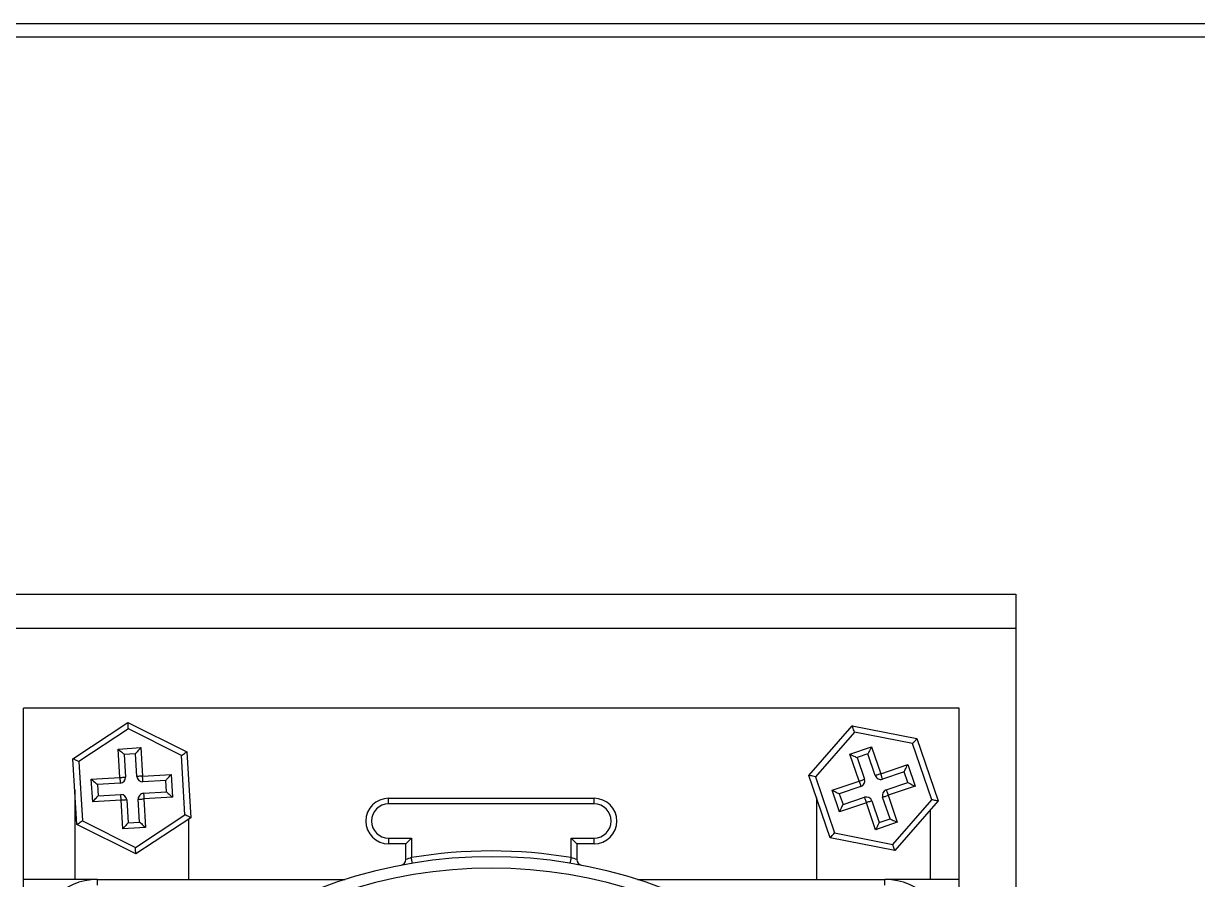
# Model space of a CAD drawing. Header units: millimetres. Extents: x 4754612 to 5801174, y 2368242 to 2777223.
# Drawn here: x 4950218.8 to 4950292.3, y 2456539.9 to 2456593.4 of the extents above; entities that cross this region are included whole.
import ezdxf

# ---------------------------------------------------------------- set-up
doc = ezdxf.new("R2010")
doc.units = ezdxf.units.MM
doc.header["$LTSCALE"] = 1000
doc.layers.add('(주)하나기공-LEADER', color=7, linetype='Continuous')

msp = doc.modelspace()

# ---------------------------------------------------------------- linework, layer by layer
at = {"layer": '(주)하나기공-LEADER', "color": 8, "linetype": 'ByBlock', "lineweight": -2}
for p, q in [((4950280.925, 2456555.583), (4950088.068, 2456555.583)), ((4950218.797, 2456539.868), (4950218.797, 2456550.583)), ((4950277.368, 2456550.583), (4950218.797, 2456550.583)), ((4950277.368, 2456539.868), (4950277.368, 2456550.583)), ((4950221.895, 2456547.429), (4950225.337, 2456549.699)), ((4950225.337, 2456549.699), (4950229.025, 2456547.853)), ((4950267.965, 2456546.383), (4950270.681, 2456549.486)), ((4950270.681, 2456549.486), (4950274.726, 2456548.686)), ((4950225.362, 2456549.288), (4950222.264, 2456547.244)), ((4950228.681, 2456547.626), (4950225.362, 2456549.288)), ((4950270.814, 2456549.096), (4950268.37, 2456546.303)), ((4950274.455, 2456548.376), (4950270.814, 2456549.096)), ((4950274.726, 2456548.686), (4950276.056, 2456544.783)), ((4950224.721, 2456548.036), (4950226.147, 2456548.121)), ((4950224.827, 2456546.253), (4950224.721, 2456548.036)), ((4950226.147, 2456548.121), (4950226.253, 2456546.338)), ((4950270.528, 2456547.719), (4950271.881, 2456548.179)), ((4950271.881, 2456548.179), (4950272.457, 2456546.489)), ((4950275.652, 2456544.863), (4950274.455, 2456548.376)), ((4950222.14, 2456543.312), (4950221.895, 2456547.429)), ((4950222.264, 2456547.244), (4950222.484, 2456543.539)), ((4950225.812, 2456547.743), (4950225.099, 2456547.701)), ((4950225.099, 2456547.701), (4950225.183, 2456546.275)), ((4950225.896, 2456546.317), (4950225.812, 2456547.743)), ((4950228.901, 2456543.921), (4950228.681, 2456547.626)), ((4950229.025, 2456547.853), (4950229.27, 2456543.736)), ((4950271.104, 2456546.028), (4950270.528, 2456547.719)), ((4950271.658, 2456547.726), (4950270.982, 2456547.496)), ((4950270.982, 2456547.496), (4950271.442, 2456546.144)), ((4950272.119, 2456546.374), (4950271.658, 2456547.726)), ((4950226.253, 2456546.338), (4950228.035, 2456546.444)), ((4950228.035, 2456546.444), (4950228.12, 2456545.018)), ((4950272.457, 2456546.489), (4950274.147, 2456547.065)), ((4950273.924, 2456546.612), (4950272.572, 2456546.151)), ((4950274.154, 2456545.936), (4950273.924, 2456546.612)), ((4950274.147, 2456547.065), (4950274.608, 2456545.713)), ((4950223.044, 2456546.147), (4950224.827, 2456546.253)), ((4950223.129, 2456544.721), (4950223.044, 2456546.147)), ((4950224.848, 2456545.897), (4950223.422, 2456545.812)), ((4950223.422, 2456545.812), (4950223.464, 2456545.099)), ((4950227.7, 2456546.066), (4950226.274, 2456545.982)), ((4950227.743, 2456545.353), (4950227.7, 2456546.066)), ((4950269.295, 2456542.479), (4950267.965, 2456546.383)), ((4950268.37, 2456546.303), (4950269.567, 2456542.789)), ((4950269.414, 2456545.452), (4950271.104, 2456546.028)), ((4950272.802, 2456545.475), (4950274.154, 2456545.936)), ((4950274.608, 2456545.713), (4950272.917, 2456545.137)), ((4950222.011, 2456545.477), (4950222.011, 2456539.868)), ((4950223.464, 2456545.099), (4950224.89, 2456545.184)), ((4950226.317, 2456545.269), (4950227.743, 2456545.353)), ((4950228.12, 2456545.018), (4950226.338, 2456544.912)), ((4950268.439, 2456544.991), (4950268.439, 2456539.868)), ((4950269.875, 2456544.1), (4950269.414, 2456545.452)), ((4950271.22, 2456545.69), (4950269.867, 2456545.23)), ((4950269.867, 2456545.23), (4950270.098, 2456544.553)), ((4950270.098, 2456544.553), (4950271.45, 2456545.014)), ((4950273.04, 2456543.67), (4950272.579, 2456545.022)), ((4950272.917, 2456545.137), (4950273.493, 2456543.447)), ((4950224.912, 2456544.827), (4950223.129, 2456544.721)), ((4950225.018, 2456543.045), (4950224.912, 2456544.827)), ((4950225.268, 2456544.848), (4950225.353, 2456543.422)), ((4950226.066, 2456543.465), (4950225.981, 2456544.891)), ((4950226.338, 2456544.912), (4950226.444, 2456543.13)), ((4950241.654, 2456544.599), (4950241.654, 2456544.956)), ((4950241.654, 2456544.956), (4950254.511, 2456544.956)), ((4950254.511, 2456544.599), (4950241.654, 2456544.599)), ((4950254.511, 2456544.599), (4950254.511, 2456544.956)), ((4950271.565, 2456544.676), (4950269.875, 2456544.1)), ((4950272.141, 2456542.986), (4950271.565, 2456544.676)), ((4950271.903, 2456544.791), (4950272.364, 2456543.439)), ((4950273.208, 2456542.07), (4950275.652, 2456544.863)), ((4950276.056, 2456544.783), (4950273.341, 2456541.679)), ((4950275.582, 2456539.868), (4950275.582, 2456544.241)), ((4950222.484, 2456543.539), (4950225.803, 2456541.878)), ((4950225.803, 2456541.878), (4950228.901, 2456543.921)), ((4950229.27, 2456543.736), (4950225.827, 2456541.466)), ((4950229.154, 2456539.868), (4950229.154, 2456543.66)), ((4950272.364, 2456543.439), (4950273.04, 2456543.67)), ((4950225.827, 2456541.466), (4950222.14, 2456543.312)), ((4950226.444, 2456543.13), (4950225.018, 2456543.045)), ((4950225.353, 2456543.422), (4950226.066, 2456543.465)), ((4950269.567, 2456542.789), (4950273.208, 2456542.07)), ((4950273.493, 2456543.447), (4950272.141, 2456542.986)), ((4950241.654, 2456542.456), (4950243.082, 2456542.456)), ((4950241.654, 2456542.456), (4950241.654, 2456542.099)), ((4950242.725, 2456542.099), (4950241.654, 2456542.099)), ((4950243.082, 2456542.456), (4950242.725, 2456542.099)), ((4950242.725, 2456541.111), (4950242.725, 2456542.099)), ((4950243.082, 2456542.456), (4950243.082, 2456541.24)), ((4950253.082, 2456541.24), (4950253.082, 2456542.456)), ((4950253.082, 2456542.456), (4950254.511, 2456542.456)), ((4950253.439, 2456542.099), (4950253.439, 2456541.111)), ((4950254.511, 2456542.099), (4950253.439, 2456542.099)), ((4950254.511, 2456542.099), (4950254.511, 2456542.456)), ((4950273.341, 2456541.679), (4950269.295, 2456542.479)), ((4950218.797, 2456517.804), (4950218.797, 2456539.868)), ((4950223.439, 2456539.868), (4950218.797, 2456539.868)), ((4950223.439, 2456539.511), (4950223.439, 2456539.868)), ((4950223.439, 2456539.868), (4950238.935, 2456539.868)), ((4950257.23, 2456539.868), (4950272.725, 2456539.868)), ((4950277.368, 2456539.868), (4950272.725, 2456539.868)), ((4950272.725, 2456539.511), (4950272.725, 2456539.868)), ((4950277.368, 2456517.804), (4950277.368, 2456539.868))]:
    msp.add_line(p, q, dxfattribs=at)
at = {"layer": '(주)하나기공-LEADER', "color": 4}
msp.add_lwpolyline([(4950364.925, 2456592.583), (4950065.782, 2456592.583), (4950065.782, 2456593.44), (4950065.782, 2456593.44), (4950364.925, 2456593.44)], dxfattribs=at)
at = {"layer": '(주)하나기공-LEADER', "color": 8, "linetype": 'ByBlock', "lineweight": -2}
msp.add_lwpolyline([(4950280.925, 2456452.726), (4950088.068, 2456452.726), (4950088.068, 2456555.583), (4950088.068, 2456557.726), (4950280.925, 2456557.726), (4950280.925, 2456555.583)], close=True, dxfattribs=at)
for points in [[(4950225.362, 2456549.288), (4950225.357, 2456549.368), (4950225.353, 2456549.445), (4950225.348, 2456549.516), (4950225.345, 2456549.579), (4950225.342, 2456549.63), (4950225.339, 2456549.668), (4950225.338, 2456549.691), (4950225.337, 2456549.699)], [(4950270.814, 2456549.096), (4950270.788, 2456549.172), (4950270.763, 2456549.245), (4950270.74, 2456549.313), (4950270.72, 2456549.372), (4950270.703, 2456549.42), (4950270.691, 2456549.457), (4950270.683, 2456549.479), (4950270.681, 2456549.486)], [(4950274.455, 2456548.376), (4950274.508, 2456548.437), (4950274.559, 2456548.495), (4950274.606, 2456548.548), (4950274.647, 2456548.595), (4950274.681, 2456548.634), (4950274.706, 2456548.663), (4950274.721, 2456548.68), (4950274.726, 2456548.686)], [(4950224.721, 2456548.036), (4950224.795, 2456547.97), (4950224.865, 2456547.908), (4950224.931, 2456547.85), (4950224.988, 2456547.799), (4950225.035, 2456547.757), (4950225.07, 2456547.726), (4950225.091, 2456547.707), (4950225.099, 2456547.701)], [(4950226.147, 2456548.121), (4950226.081, 2456548.047), (4950226.019, 2456547.976), (4950225.961, 2456547.911), (4950225.91, 2456547.854), (4950225.868, 2456547.807), (4950225.837, 2456547.772), (4950225.818, 2456547.75), (4950225.812, 2456547.743)], [(4950271.881, 2456548.179), (4950271.837, 2456548.091), (4950271.795, 2456548.006), (4950271.757, 2456547.928), (4950271.723, 2456547.859), (4950271.695, 2456547.803), (4950271.675, 2456547.761), (4950271.662, 2456547.735), (4950271.658, 2456547.726)], [(4950222.264, 2456547.244), (4950222.192, 2456547.28), (4950222.122, 2456547.315), (4950222.059, 2456547.347), (4950222.003, 2456547.375), (4950221.957, 2456547.398), (4950221.923, 2456547.415), (4950221.902, 2456547.425), (4950221.895, 2456547.429)], [(4950228.681, 2456547.626), (4950228.748, 2456547.67), (4950228.812, 2456547.713), (4950228.872, 2456547.752), (4950228.924, 2456547.787), (4950228.967, 2456547.815), (4950228.999, 2456547.836), (4950229.018, 2456547.849), (4950229.025, 2456547.853)], [(4950270.528, 2456547.719), (4950270.617, 2456547.675), (4950270.702, 2456547.633), (4950270.78, 2456547.595), (4950270.849, 2456547.561), (4950270.905, 2456547.533), (4950270.947, 2456547.513), (4950270.973, 2456547.5), (4950270.982, 2456547.496)], [(4950227.7, 2456546.066), (4950227.707, 2456546.074), (4950227.726, 2456546.095), (4950227.757, 2456546.13), (4950227.798, 2456546.177), (4950227.849, 2456546.234), (4950227.907, 2456546.3), (4950227.97, 2456546.37), (4950228.035, 2456546.444)], [(4950272.457, 2456546.489), (4950272.391, 2456546.467), (4950272.327, 2456546.445), (4950272.269, 2456546.425), (4950272.218, 2456546.408), (4950272.176, 2456546.393), (4950272.144, 2456546.383), (4950272.125, 2456546.376), (4950272.119, 2456546.374)], [(4950272.572, 2456546.151), (4950272.57, 2456546.158), (4950272.563, 2456546.177), (4950272.552, 2456546.208), (4950272.538, 2456546.25), (4950272.521, 2456546.301), (4950272.501, 2456546.36), (4950272.479, 2456546.423), (4950272.457, 2456546.489)], [(4950273.924, 2456546.612), (4950273.928, 2456546.621), (4950273.941, 2456546.646), (4950273.962, 2456546.688), (4950273.989, 2456546.745), (4950274.023, 2456546.813), (4950274.062, 2456546.892), (4950274.103, 2456546.977), (4950274.147, 2456547.065)], [(4950223.044, 2456546.147), (4950223.118, 2456546.082), (4950223.189, 2456546.019), (4950223.254, 2456545.961), (4950223.311, 2456545.91), (4950223.358, 2456545.868), (4950223.393, 2456545.837), (4950223.415, 2456545.818), (4950223.422, 2456545.812)], [(4950224.827, 2456546.253), (4950224.896, 2456546.257), (4950224.963, 2456546.261), (4950225.025, 2456546.265), (4950225.079, 2456546.268), (4950225.123, 2456546.271), (4950225.156, 2456546.273), (4950225.177, 2456546.274), (4950225.183, 2456546.275)], [(4950224.827, 2456546.253), (4950224.831, 2456546.184), (4950224.835, 2456546.117), (4950224.839, 2456546.055), (4950224.842, 2456546.001), (4950224.845, 2456545.957), (4950224.846, 2456545.924), (4950224.848, 2456545.904), (4950224.848, 2456545.897)], [(4950226.253, 2456546.338), (4950226.183, 2456546.334), (4950226.116, 2456546.33), (4950226.055, 2456546.326), (4950226.001, 2456546.323), (4950225.956, 2456546.32), (4950225.924, 2456546.319), (4950225.903, 2456546.317), (4950225.896, 2456546.317)], [(4950226.274, 2456545.982), (4950226.274, 2456545.988), (4950226.273, 2456546.009), (4950226.271, 2456546.042), (4950226.268, 2456546.086), (4950226.265, 2456546.14), (4950226.261, 2456546.202), (4950226.257, 2456546.269), (4950226.253, 2456546.338)], [(4950268.37, 2456546.303), (4950268.291, 2456546.318), (4950268.215, 2456546.333), (4950268.145, 2456546.347), (4950268.084, 2456546.359), (4950268.033, 2456546.369), (4950267.996, 2456546.376), (4950267.973, 2456546.381), (4950267.965, 2456546.383)], [(4950271.104, 2456546.028), (4950271.17, 2456546.051), (4950271.234, 2456546.073), (4950271.292, 2456546.092), (4950271.343, 2456546.11), (4950271.385, 2456546.124), (4950271.417, 2456546.135), (4950271.436, 2456546.141), (4950271.442, 2456546.144)], [(4950271.104, 2456546.028), (4950271.127, 2456545.962), (4950271.148, 2456545.899), (4950271.168, 2456545.841), (4950271.186, 2456545.789), (4950271.2, 2456545.747), (4950271.211, 2456545.716), (4950271.217, 2456545.697), (4950271.22, 2456545.69)], [(4950274.154, 2456545.936), (4950274.163, 2456545.932), (4950274.189, 2456545.919), (4950274.231, 2456545.898), (4950274.287, 2456545.871), (4950274.356, 2456545.837), (4950274.434, 2456545.798), (4950274.519, 2456545.756), (4950274.608, 2456545.713)], [(4950223.129, 2456544.721), (4950223.195, 2456544.795), (4950223.257, 2456544.866), (4950223.315, 2456544.931), (4950223.366, 2456544.988), (4950223.408, 2456545.035), (4950223.439, 2456545.07), (4950223.458, 2456545.092), (4950223.464, 2456545.099)], [(4950224.912, 2456544.827), (4950224.908, 2456544.897), (4950224.904, 2456544.964), (4950224.9, 2456545.025), (4950224.897, 2456545.079), (4950224.894, 2456545.124), (4950224.892, 2456545.157), (4950224.891, 2456545.177), (4950224.89, 2456545.184)], [(4950226.317, 2456545.269), (4950226.317, 2456545.262), (4950226.318, 2456545.241), (4950226.32, 2456545.209), (4950226.323, 2456545.164), (4950226.326, 2456545.11), (4950226.33, 2456545.049), (4950226.334, 2456544.982), (4950226.338, 2456544.912)], [(4950227.743, 2456545.353), (4950227.75, 2456545.347), (4950227.771, 2456545.328), (4950227.806, 2456545.297), (4950227.853, 2456545.255), (4950227.91, 2456545.204), (4950227.976, 2456545.146), (4950228.047, 2456545.084), (4950228.12, 2456545.018)], [(4950269.414, 2456545.452), (4950269.503, 2456545.409), (4950269.588, 2456545.367), (4950269.666, 2456545.329), (4950269.735, 2456545.295), (4950269.791, 2456545.267), (4950269.833, 2456545.247), (4950269.859, 2456545.234), (4950269.867, 2456545.23)], [(4950271.565, 2456544.676), (4950271.543, 2456544.742), (4950271.521, 2456544.806), (4950271.501, 2456544.864), (4950271.484, 2456544.915), (4950271.469, 2456544.957), (4950271.459, 2456544.989), (4950271.452, 2456545.008), (4950271.45, 2456545.014)], [(4950272.579, 2456545.022), (4950272.586, 2456545.024), (4950272.605, 2456545.031), (4950272.636, 2456545.041), (4950272.678, 2456545.056), (4950272.73, 2456545.073), (4950272.788, 2456545.093), (4950272.851, 2456545.114), (4950272.917, 2456545.137)], [(4950272.802, 2456545.475), (4950272.804, 2456545.469), (4950272.811, 2456545.449), (4950272.822, 2456545.418), (4950272.836, 2456545.376), (4950272.853, 2456545.325), (4950272.873, 2456545.266), (4950272.895, 2456545.203), (4950272.917, 2456545.137)], [(4950225.268, 2456544.848), (4950225.261, 2456544.848), (4950225.241, 2456544.847), (4950225.208, 2456544.845), (4950225.164, 2456544.842), (4950225.11, 2456544.839), (4950225.048, 2456544.835), (4950224.981, 2456544.831), (4950224.912, 2456544.827)], [(4950225.981, 2456544.891), (4950225.988, 2456544.891), (4950226.008, 2456544.892), (4950226.041, 2456544.894), (4950226.086, 2456544.897), (4950226.14, 2456544.9), (4950226.201, 2456544.904), (4950226.268, 2456544.908), (4950226.338, 2456544.912)], [(4950269.875, 2456544.1), (4950269.918, 2456544.189), (4950269.96, 2456544.274), (4950269.999, 2456544.352), (4950270.032, 2456544.421), (4950270.06, 2456544.477), (4950270.081, 2456544.519), (4950270.093, 2456544.545), (4950270.098, 2456544.553)], [(4950271.903, 2456544.791), (4950271.897, 2456544.789), (4950271.877, 2456544.783), (4950271.846, 2456544.772), (4950271.804, 2456544.758), (4950271.753, 2456544.74), (4950271.695, 2456544.72), (4950271.631, 2456544.699), (4950271.565, 2456544.676)], [(4950276.056, 2456544.783), (4950276.05, 2456544.784), (4950276.032, 2456544.788), (4950276.002, 2456544.794), (4950275.962, 2456544.802), (4950275.912, 2456544.811), (4950275.854, 2456544.823), (4950275.79, 2456544.835), (4950275.722, 2456544.849), (4950275.652, 2456544.863)], [(4950222.14, 2456543.312), (4950222.146, 2456543.317), (4950222.166, 2456543.33), (4950222.198, 2456543.351), (4950222.24, 2456543.379), (4950222.293, 2456543.413), (4950222.352, 2456543.452), (4950222.417, 2456543.495), (4950222.484, 2456543.539)], [(4950229.27, 2456543.736), (4950229.264, 2456543.739), (4950229.248, 2456543.748), (4950229.22, 2456543.761), (4950229.184, 2456543.78), (4950229.138, 2456543.802), (4950229.085, 2456543.829), (4950229.027, 2456543.858), (4950228.965, 2456543.889), (4950228.901, 2456543.921)], [(4950273.04, 2456543.67), (4950273.049, 2456543.665), (4950273.075, 2456543.653), (4950273.116, 2456543.632), (4950273.173, 2456543.604), (4950273.242, 2456543.571), (4950273.32, 2456543.532), (4950273.405, 2456543.49), (4950273.493, 2456543.447)], [(4950225.353, 2456543.422), (4950225.347, 2456543.415), (4950225.328, 2456543.394), (4950225.297, 2456543.359), (4950225.255, 2456543.312), (4950225.204, 2456543.255), (4950225.146, 2456543.189), (4950225.083, 2456543.118), (4950225.018, 2456543.045)], [(4950226.066, 2456543.465), (4950226.073, 2456543.458), (4950226.095, 2456543.439), (4950226.13, 2456543.408), (4950226.177, 2456543.367), (4950226.234, 2456543.316), (4950226.299, 2456543.258), (4950226.37, 2456543.195), (4950226.444, 2456543.13)], [(4950269.295, 2456542.479), (4950269.301, 2456542.485), (4950269.316, 2456542.503), (4950269.341, 2456542.531), (4950269.375, 2456542.57), (4950269.416, 2456542.617), (4950269.463, 2456542.671), (4950269.514, 2456542.729), (4950269.567, 2456542.789)], [(4950272.364, 2456543.439), (4950272.36, 2456543.43), (4950272.347, 2456543.405), (4950272.326, 2456543.363), (4950272.299, 2456543.306), (4950272.265, 2456543.238), (4950272.226, 2456543.159), (4950272.185, 2456543.074), (4950272.141, 2456542.986)], [(4950253.439, 2456542.099), (4950253.433, 2456542.106), (4950253.412, 2456542.126), (4950253.379, 2456542.159), (4950253.335, 2456542.203), (4950253.281, 2456542.257), (4950253.219, 2456542.319), (4950253.152, 2456542.386), (4950253.082, 2456542.456)], [(4950273.341, 2456541.679), (4950273.338, 2456541.687), (4950273.331, 2456541.709), (4950273.319, 2456541.745), (4950273.302, 2456541.793), (4950273.282, 2456541.853), (4950273.259, 2456541.92), (4950273.234, 2456541.993), (4950273.208, 2456542.07)], [(4950225.827, 2456541.466), (4950225.827, 2456541.474), (4950225.825, 2456541.497), (4950225.823, 2456541.535), (4950225.82, 2456541.587), (4950225.816, 2456541.649), (4950225.812, 2456541.72), (4950225.807, 2456541.797), (4950225.803, 2456541.878)], [(4950243.141, 2456540.887), (4950243.14, 2456540.894), (4950243.137, 2456540.914), (4950243.131, 2456540.947), (4950243.124, 2456540.99), (4950243.115, 2456541.044), (4950243.105, 2456541.105), (4950243.094, 2456541.171), (4950243.082, 2456541.24)], [(4950253.023, 2456540.887), (4950253.025, 2456540.894), (4950253.028, 2456540.914), (4950253.033, 2456540.947), (4950253.041, 2456540.99), (4950253.05, 2456541.044), (4950253.06, 2456541.105), (4950253.071, 2456541.171), (4950253.082, 2456541.24)]]:
    msp.add_lwpolyline(points, dxfattribs=at)
for centre, radius, start, end in [((4950224.827, 2456546.253), 0.357, 273.40405, 3.40405), ((4950226.253, 2456546.338), 0.357, 183.40405, 273.40405), ((4950271.104, 2456546.028), 0.357, 288.81649, 18.81649), ((4950272.457, 2456546.489), 0.357, 198.81649, 288.81649), ((4950224.912, 2456544.827), 0.357, 3.40405, 93.40405), ((4950226.338, 2456544.912), 0.357, 93.40405, 183.40405), ((4950271.565, 2456544.676), 0.357, 18.81649, 108.81649), ((4950272.917, 2456545.137), 0.357, 108.81649, 198.81649), ((4950241.654, 2456543.527), 1.429, 90, 270), ((4950241.654, 2456543.527), 1.071, 90, 270), ((4950254.511, 2456543.527), 1.429, 270, 90), ((4950254.511, 2456543.527), 1.071, 270, 90), ((4950248.082, 2456511.297), 30, 51.83714, 128.16286), ((4950248.082, 2456511.297), 30.357, 80.51985, 99.48015), ((4950248.082, 2456511.297), 29.286, 51.14106, 128.85894), ((4950242.368, 2456541.111), 0.357, 280.84982, 0), ((4950245.852, 2456532.954), 8.736, 108.48293, 110.97154), ((4950250.327, 2456532.992), 8.695, 69.02264, 71.52288), ((4950253.797, 2456541.111), 0.357, 180, 259.15018), ((4950223.439, 2456535.94), 3.929, 90, 180), ((4950272.725, 2456535.94), 3.929, 0, 90)]:
    msp.add_arc(centre, radius, start, end, dxfattribs=at)

doc.saveas('drawing.dxf')
